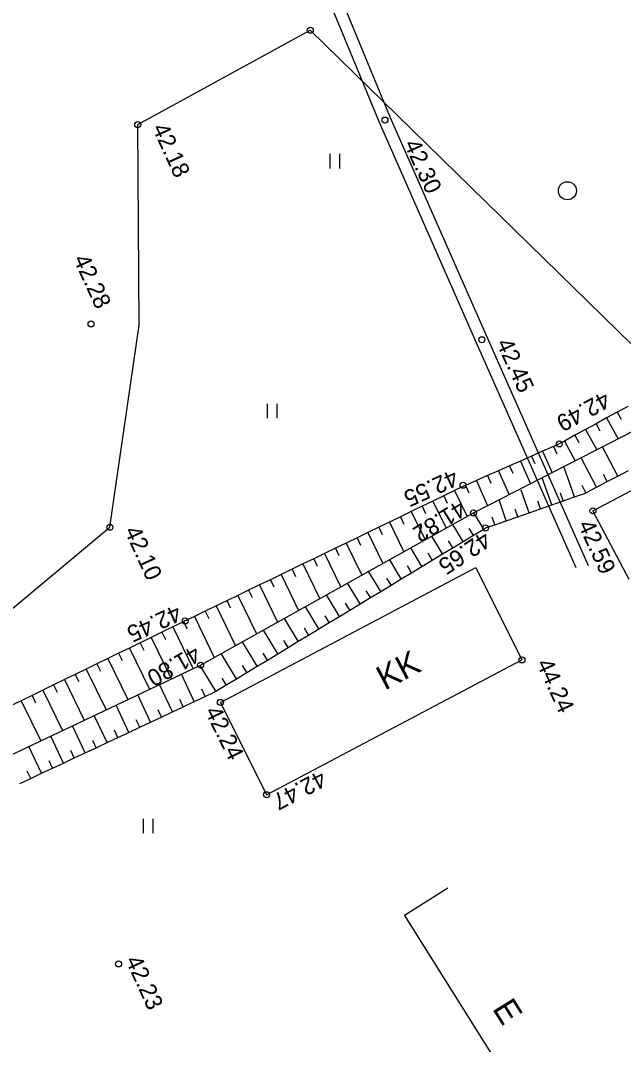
# Model space of a CAD drawing. Extents: x 639000 to 646000, y 6454000 to 6459000.
# Drawn here: x 643715.51 to 643740.54, y 6457847.06 to 6457889.6 of the extents above; entities that cross this region are included whole.
import ezdxf

# ---------------------------------------------------------------- set-up
doc = ezdxf.new("R2010")
doc.units = 0
for name, color, linetype in [('jarsak (42)', 7, 'Continuous'), ('kolvik -piir (41)', 7, 'Continuous'), ('maja hoone (1)', 7, 'Continuous'), ('muu ehitis (33)', 7, 'Continuous'), ('puu poosas (10)', 7, 'Continuous'), ('tee tanav (30)', 7, 'Continuous'), ('valitud korgus (59)', 7, 'Continuous')]:
    doc.layers.add(name, color=color, linetype=linetype)

# ---------------------------------------------------------------- blocks, each defined once
blk = doc.blocks.new('METSLE')
at = {"layer": 'puu poosas (10)'}
blk.add_circle((0, 0), 75, dxfattribs=at)
blk = doc.blocks.new('RING25')
at = {"layer": 'valitud korgus (59)'}
blk.add_circle((0, 0), 25, dxfattribs=at)
blk = doc.blocks.new('HEIN')
at = {"layer": 'kolvik -piir (41)'}
for points in [[(0, 0), (0, 120)], [(80, 0), (80, 120)]]:
    blk.add_lwpolyline(points, dxfattribs=at)

msp = doc.modelspace()

# ---------------------------------------------------------------- linework, layer by layer
at = {"layer": 'jarsak (42)'}
for p, q in [((643740.279, 6457873.327), (643739.84, 6457873.086)), ((643740.717, 6457873.567), (643740.279, 6457873.327)), ((643740.279, 6457873.327), (643740.44, 6457873.033)), ((643739.84, 6457873.086), (643739.402, 6457872.845)), ((643739.84, 6457873.086), (643740.317, 6457872.217)), ((643738.964, 6457872.605), (643738.526, 6457872.364)), ((643739.402, 6457872.845), (643738.964, 6457872.605)), ((643738.964, 6457872.605), (643739.427, 6457871.761)), ((643739.402, 6457872.845), (643739.563, 6457872.552)), ((643738.526, 6457872.364), (643738.087, 6457872.123)), ((643738.087, 6457872.123), (643738.537, 6457871.305)), ((643738.526, 6457872.364), (643738.687, 6457872.07)), ((643737.182, 6457871.7), (643736.725, 6457871.498)), ((643737.639, 6457871.902), (643737.182, 6457871.7)), ((643737.182, 6457871.7), (643737.575, 6457870.811)), ((643737.639, 6457871.902), (643737.775, 6457871.596)), ((643740.306, 6457870.672), (643739.672, 6457871.886)), ((643736.268, 6457871.296), (643735.81, 6457871.094)), ((643736.725, 6457871.498), (643736.268, 6457871.296)), ((643736.268, 6457871.296), (643736.684, 6457870.354)), ((643736.725, 6457871.498), (643736.86, 6457871.192)), ((643739.419, 6457870.209), (643738.782, 6457871.43)), ((643735.353, 6457870.891), (643734.896, 6457870.689)), ((643735.81, 6457871.094), (643735.353, 6457870.891)), ((643735.353, 6457870.891), (643735.792, 6457869.897)), ((643735.81, 6457871.094), (643735.946, 6457870.787)), ((643738.507, 6457869.805), (643738.069, 6457871.065)), ((643740.306, 6457870.672), (643740.749, 6457870.904)), ((643734.438, 6457870.487), (643733.981, 6457870.285)), ((643734.896, 6457870.689), (643734.438, 6457870.487)), ((643734.438, 6457870.487), (643734.901, 6457869.441)), ((643734.896, 6457870.689), (643735.031, 6457870.383)), ((643737.563, 6457869.476), (643737.17, 6457870.604)), ((643739.419, 6457870.209), (643739.863, 6457870.441)), ((643739.863, 6457870.441), (643739.708, 6457870.738)), ((643739.863, 6457870.441), (643740.306, 6457870.672)), ((643733.53, 6457870.07), (643733.08, 6457869.852)), ((643733.53, 6457870.07), (643734.051, 6457868.993)), ((643733.981, 6457870.285), (643734.116, 6457869.979)), ((643736.619, 6457869.147), (643736.29, 6457870.091)), ((643738.035, 6457869.641), (643737.925, 6457869.957)), ((643738.976, 6457869.978), (643738.821, 6457870.275)), ((643738.976, 6457869.978), (643739.419, 6457870.209)), ((643732.63, 6457869.634), (643732.179, 6457869.416)), ((643733.08, 6457869.852), (643732.63, 6457869.634)), ((643732.63, 6457869.634), (643733.176, 6457868.505)), ((643733.08, 6457869.852), (643733.226, 6457869.551)), ((643735.675, 6457868.818), (643735.373, 6457869.683)), ((643737.091, 6457869.312), (643736.981, 6457869.628)), ((643737.563, 6457869.476), (643738.035, 6457869.641)), ((643738.035, 6457869.641), (643738.507, 6457869.805)), ((643731.729, 6457869.199), (643731.279, 6457868.981)), ((643732.179, 6457869.416), (643731.729, 6457869.199)), ((643731.729, 6457869.199), (643732.302, 6457868.017)), ((643732.179, 6457869.416), (643732.325, 6457869.115)), ((643734.738, 6457868.473), (643734.328, 6457869.148)), ((643736.147, 6457868.983), (643736.037, 6457869.299)), ((643736.147, 6457868.983), (643736.619, 6457869.147)), ((643736.619, 6457869.147), (643737.091, 6457869.312)), ((643737.091, 6457869.312), (643737.563, 6457869.476)), ((643730.829, 6457868.763), (643730.379, 6457868.545)), ((643731.279, 6457868.981), (643730.829, 6457868.763)), ((643730.829, 6457868.763), (643731.427, 6457867.529)), ((643731.279, 6457868.981), (643731.425, 6457868.679)), ((643733.883, 6457867.954), (643733.455, 6457868.66)), ((643735.202, 6457868.653), (643735.092, 6457868.97)), ((643735.202, 6457868.653), (643735.675, 6457868.818)), ((643735.675, 6457868.818), (643736.147, 6457868.983)), ((643729.929, 6457868.327), (643729.479, 6457868.109)), ((643730.379, 6457868.545), (643729.929, 6457868.327)), ((643729.929, 6457868.327), (643730.552, 6457867.041)), ((643730.379, 6457868.545), (643730.525, 6457868.243)), ((643734.31, 6457868.213), (643734.137, 6457868.5)), ((643734.31, 6457868.213), (643734.738, 6457868.473)), ((643729.029, 6457867.891), (643728.579, 6457867.674)), ((643729.479, 6457868.109), (643729.029, 6457867.891)), ((643729.029, 6457867.891), (643729.677, 6457866.552)), ((643729.479, 6457868.109), (643729.625, 6457867.808)), ((643733.028, 6457867.436), (643732.581, 6457868.173)), ((643733.455, 6457867.695), (643733.282, 6457867.982)), ((643733.455, 6457867.695), (643733.883, 6457867.954)), ((643733.883, 6457867.954), (643734.31, 6457868.213)), ((643728.129, 6457867.456), (643727.679, 6457867.238)), ((643728.579, 6457867.674), (643728.129, 6457867.456)), ((643728.129, 6457867.456), (643728.803, 6457866.064)), ((643728.579, 6457867.674), (643728.725, 6457867.372)), ((643732.172, 6457866.918), (643731.707, 6457867.685)), ((643732.6, 6457867.177), (643732.426, 6457867.463)), ((643732.6, 6457867.177), (643733.028, 6457867.436)), ((643733.028, 6457867.436), (643733.455, 6457867.695)), ((643727.229, 6457867.02), (643726.779, 6457866.802)), ((643727.679, 6457867.238), (643727.229, 6457867.02)), ((643727.229, 6457867.02), (643727.928, 6457865.576)), ((643727.679, 6457867.238), (643727.825, 6457866.936)), ((643731.317, 6457866.4), (643730.833, 6457867.198)), ((643731.745, 6457866.659), (643731.571, 6457866.945)), ((643732.172, 6457866.918), (643732.6, 6457867.177)), ((643726.329, 6457866.584), (643725.879, 6457866.366)), ((643726.779, 6457866.802), (643726.329, 6457866.584)), ((643726.329, 6457866.584), (643727.053, 6457865.088)), ((643726.779, 6457866.802), (643726.925, 6457866.501)), ((643730.462, 6457865.881), (643729.944, 6457866.736)), ((643731.317, 6457866.4), (643731.745, 6457866.659)), ((643731.745, 6457866.659), (643732.172, 6457866.918)), ((643725.429, 6457866.148), (643724.979, 6457865.931)), ((643725.879, 6457866.366), (643725.429, 6457866.148)), ((643725.429, 6457866.148), (643726.178, 6457864.6)), ((643725.879, 6457866.366), (643726.025, 6457866.065)), ((643729.607, 6457865.363), (643729.086, 6457866.222)), ((643730.462, 6457865.881), (643730.89, 6457866.14)), ((643730.89, 6457866.14), (643730.716, 6457866.427)), ((643730.89, 6457866.14), (643731.317, 6457866.4)), ((643724.529, 6457865.713), (643724.079, 6457865.495)), ((643724.979, 6457865.931), (643724.529, 6457865.713)), ((643724.529, 6457865.713), (643725.304, 6457864.112)), ((643724.979, 6457865.931), (643725.125, 6457865.629)), ((643728.751, 6457864.845), (643728.212, 6457865.735)), ((643730.034, 6457865.622), (643729.861, 6457865.909)), ((643730.034, 6457865.622), (643730.462, 6457865.881)), ((643723.629, 6457865.277), (643723.179, 6457865.059)), ((643724.079, 6457865.495), (643723.629, 6457865.277)), ((643723.629, 6457865.277), (643724.429, 6457863.624)), ((643724.079, 6457865.495), (643724.225, 6457865.193)), ((643727.896, 6457864.326), (643727.338, 6457865.247)), ((643729.179, 6457865.104), (643729.005, 6457865.39)), ((643729.179, 6457865.104), (643729.607, 6457865.363)), ((643729.607, 6457865.363), (643730.034, 6457865.622)), ((643723.179, 6457865.059), (643722.729, 6457864.841)), ((643722.729, 6457864.841), (643723.554, 6457863.136)), ((643723.179, 6457865.059), (643723.325, 6457864.758)), ((643728.324, 6457864.586), (643728.15, 6457864.872)), ((643728.324, 6457864.586), (643728.751, 6457864.845)), ((643728.751, 6457864.845), (643729.179, 6457865.104)), ((643721.829, 6457864.404), (643721.38, 6457864.186)), ((643722.279, 6457864.623), (643721.829, 6457864.404)), ((643721.829, 6457864.404), (643722.673, 6457862.67)), ((643722.279, 6457864.623), (643722.425, 6457864.322)), ((643727.041, 6457863.808), (643726.464, 6457864.76)), ((643727.896, 6457864.326), (643728.324, 6457864.586)), ((643720.93, 6457863.967), (643720.48, 6457863.748)), ((643721.38, 6457864.186), (643720.93, 6457863.967)), ((643720.93, 6457863.967), (643721.77, 6457862.242)), ((643721.38, 6457864.186), (643721.526, 6457863.884)), ((643726.186, 6457863.29), (643725.591, 6457864.272)), ((643727.041, 6457863.808), (643727.469, 6457864.067)), ((643727.469, 6457864.067), (643727.295, 6457864.354)), ((643727.469, 6457864.067), (643727.896, 6457864.326)), ((643720.48, 6457863.748), (643720.031, 6457863.529)), ((643720.48, 6457863.748), (643720.627, 6457863.447)), ((643725.331, 6457862.772), (643724.717, 6457863.785)), ((643726.186, 6457863.29), (643726.613, 6457863.549)), ((643726.613, 6457863.549), (643726.44, 6457863.836)), ((643726.613, 6457863.549), (643727.041, 6457863.808)), ((643719.581, 6457863.31), (643719.132, 6457863.091)), ((643720.031, 6457863.529), (643719.581, 6457863.31)), ((643719.581, 6457863.31), (643719.728, 6457863.009)), ((643720.031, 6457863.529), (643720.866, 6457861.814)), ((643724.475, 6457862.253), (643723.843, 6457863.297)), ((643725.758, 6457863.031), (643725.585, 6457863.317)), ((643725.758, 6457863.031), (643726.186, 6457863.29)), ((643718.682, 6457862.872), (643718.233, 6457862.654)), ((643719.132, 6457863.091), (643718.682, 6457862.872)), ((643718.682, 6457862.872), (643718.829, 6457862.571)), ((643719.132, 6457863.091), (643719.962, 6457861.385)), ((643723.62, 6457861.735), (643722.969, 6457862.809)), ((643724.903, 6457862.512), (643724.729, 6457862.799)), ((643724.903, 6457862.512), (643725.331, 6457862.772)), ((643725.331, 6457862.772), (643725.758, 6457863.031)), ((643717.783, 6457862.435), (643717.334, 6457862.216)), ((643718.233, 6457862.654), (643717.783, 6457862.435)), ((643717.783, 6457862.435), (643717.93, 6457862.133)), ((643718.233, 6457862.654), (643719.059, 6457860.957)), ((643722.719, 6457861.302), (643722.185, 6457862.439)), ((643724.048, 6457861.994), (643723.874, 6457862.281)), ((643724.475, 6457862.253), (643724.903, 6457862.512)), ((643716.884, 6457861.997), (643716.434, 6457861.778)), ((643717.334, 6457862.216), (643716.884, 6457861.997)), ((643716.884, 6457861.997), (643717.031, 6457861.696)), ((643717.334, 6457862.216), (643718.155, 6457860.528)), ((643721.814, 6457860.877), (643721.282, 6457862.01)), ((643723.62, 6457861.735), (643724.048, 6457861.994)), ((643724.048, 6457861.994), (643724.475, 6457862.253)), ((643715.985, 6457861.559), (643715.535, 6457861.34)), ((643716.434, 6457861.778), (643715.985, 6457861.559)), ((643715.985, 6457861.559), (643716.132, 6457861.258)), ((643716.434, 6457861.778), (643717.252, 6457860.1)), ((643720.909, 6457860.451), (643720.378, 6457861.582)), ((643722.719, 6457861.302), (643723.172, 6457861.515)), ((643723.172, 6457861.515), (643723.029, 6457861.818)), ((643715.535, 6457861.34), (643715.086, 6457861.122)), ((643715.535, 6457861.34), (643716.348, 6457859.671)), ((643720.004, 6457860.026), (643719.474, 6457861.154)), ((643721.814, 6457860.877), (643722.267, 6457861.089)), ((643722.267, 6457861.089), (643722.124, 6457861.392)), ((643722.267, 6457861.089), (643722.719, 6457861.302)), ((643719.099, 6457859.601), (643718.571, 6457860.725)), ((643720.909, 6457860.451), (643721.362, 6457860.664)), ((643721.362, 6457860.664), (643721.219, 6457860.967)), ((643721.362, 6457860.664), (643721.814, 6457860.877)), ((643718.194, 6457859.176), (643717.667, 6457860.297)), ((643720.004, 6457860.026), (643720.457, 6457860.239)), ((643720.457, 6457860.239), (643720.314, 6457860.542)), ((643720.457, 6457860.239), (643720.909, 6457860.451)), ((643717.289, 6457858.75), (643716.764, 6457859.868)), ((643719.099, 6457859.601), (643719.552, 6457859.813)), ((643719.552, 6457859.813), (643719.409, 6457860.117)), ((643719.552, 6457859.813), (643720.004, 6457860.026)), ((643716.384, 6457858.325), (643715.86, 6457859.44)), ((643718.194, 6457859.176), (643718.647, 6457859.388)), ((643718.647, 6457859.388), (643718.504, 6457859.691)), ((643718.647, 6457859.388), (643719.099, 6457859.601)), ((643717.289, 6457858.75), (643717.741, 6457858.963)), ((643717.741, 6457858.963), (643717.599, 6457859.266)), ((643717.741, 6457858.963), (643718.194, 6457859.176)), ((643716.384, 6457858.325), (643716.836, 6457858.538)), ((643716.836, 6457858.538), (643716.694, 6457858.841)), ((643716.836, 6457858.538), (643717.289, 6457858.75)), ((643715.479, 6457857.9), (643715.931, 6457858.112)), ((643715.931, 6457858.112), (643715.789, 6457858.416)), ((643715.931, 6457858.112), (643716.384, 6457858.325))]:
    msp.add_line(p, q, dxfattribs=at)
for points in [[(643687.499, 6457845.993), (643722.984, 6457862.818), (643734.312, 6457869.139), (643751.137, 6457877.764)], [(643738.087, 6457872.123), (643737.871, 6457872.005), (643737.639, 6457871.902)], [(643733.981, 6457870.285), (643733.898, 6457870.248), (643733.53, 6457870.07)], [(643738.507, 6457869.805), (643738.924, 6457869.95), (643738.976, 6457869.978)], [(643734.738, 6457868.473), (643734.811, 6457868.517), (643735.202, 6457868.653)], [(643722.729, 6457864.841), (643722.343, 6457864.654), (643722.279, 6457864.623)], [(643723.172, 6457861.515), (643723.548, 6457861.691), (643723.62, 6457861.735)]]:
    msp.add_lwpolyline(points, dxfattribs=at)
at = {"layer": 'kolvik -piir (41)'}
msp.add_lwpolyline([(643751.313, 6457808.593), (643750.834, 6457810.919), (643740.351, 6457816.959), (643730.564, 6457824.632), (643724.259, 6457826.722), (643711.648, 6457833.224), (643709.448, 6457841.494), (643708.17, 6457846.308), (643703.347, 6457855.299), (643719.218, 6457868.543), (643720.436, 6457876.942), (643720.375, 6457885.272), (643727.536, 6457889.187), (643743.318, 6457873.756)], dxfattribs=at)
at = {"layer": 'maja hoone (1)'}
msp.add_lwpolyline([(643733.252, 6457853.55), (643731.452, 6457852.414), (643737.974, 6457842.008)], dxfattribs=at)
at = {"layer": 'muu ehitis (33)'}
for p, q in [((643723.804, 6457861.272), (643734.407, 6457866.871)), ((643734.407, 6457866.871), (643736.324, 6457863.033)), ((643725.72, 6457857.434), (643736.324, 6457863.033)), ((643723.804, 6457861.272), (643725.72, 6457857.434))]:
    msp.add_line(p, q, dxfattribs=at)
msp.add_lwpolyline([(643740.776, 6457866.381), (643739.273, 6457869.228), (643744.574, 6457872.027)], dxfattribs=at)
at = {"layer": 'tee tanav (30)'}
for points in [[(643739.082, 6457866.945), (643734.887, 6457876.438), (643730.865, 6457885.558), (643725.66, 6457898.162), (643720.618, 6457909.137), (643716.396, 6457922.853), (643708.588, 6457939.64), (643707.492, 6457942.569), (643707.427, 6457946.18), (643708.481, 6457952.534)], [(643738.575, 6457866.854), (643734.43, 6457876.236), (643730.405, 6457885.362), (643725.202, 6457897.962), (643720.15, 6457908.958), (643715.928, 6457922.673), (643708.126, 6457939.447), (643706.994, 6457942.474), (643706.927, 6457946.217), (643707.929, 6457952.257)]]:
    msp.add_lwpolyline(points, dxfattribs=at)

# ---------------------------------------------------------------- block references
at = {"layer": 'kolvik -piir (41)', "xscale": 0.005, "yscale": 0.005}
for p in [(643728.359, 6457883.45), (643725.766, 6457873.077), (643720.618, 6457855.839)]:
    msp.add_blockref('HEIN', p, dxfattribs=at)
at = {"layer": 'puu poosas (10)', "xscale": 0.005, "yscale": 0.005}
msp.add_blockref('METSLE', (643738.21, 6457882.521), dxfattribs=at)
at = {"layer": 'valitud korgus (59)', "xscale": 0.005000000000000001, "yscale": 0.005000000000000001}
for p in [(643727.536, 6457889.187), (643720.375, 6457885.272), (643730.635, 6457885.46), (643718.436, 6457876.991), (643734.659, 6457876.337), (643737.871, 6457872.005), (643733.878, 6457870.288), (643734.312, 6457869.139), (643739.273, 6457869.228), (643719.218, 6457868.543), (643734.811, 6457868.517), (643722.343, 6457864.654), (643736.324, 6457863.033), (643722.984, 6457862.818), (643723.804, 6457861.272), (643725.72, 6457857.434), (643719.579, 6457850.405)]:
    msp.add_blockref('RING25', p, dxfattribs=at)

# ---------------------------------------------------------------- texts
at = {"layer": 'maja hoone (1)'}
for s, rotation, p in [('KK', 27.836, (643730.63, 6457861.759)), ('E', 302.0776, (643735.076, 6457848.552))]:
    msp.add_text(s, height=1, rotation=rotation, dxfattribs=at).set_placement(p)
at = {"layer": 'valitud korgus (59)'}
for s, rotation, p in [('42.18', 294.5922, (643720.962, 6457885.131)), ('42.30', 294.5922, (643731.414, 6457884.464)), ('42.28', 294.5922, (643717.685, 6457879.686)), ('42.45', 294.5922, (643735.246, 6457876.196)), ('42.49', 208.3834, (643739.747, 6457874.213)), ('42.55', 204.5922, (643733.479, 6457870.97)), ('41.82', 211.6548, (643733.724, 6457869.702)), ('42.59', 294.5922, (643738.634, 6457868.656)), ('42.10', 294.5922, (643719.805, 6457868.402)), ('42.65', 213.6996, (643734.736, 6457868.414)), ('42.45', 204.5922, (643721.985, 6457865.347)), ('41.80', 209.6261, (643722.725, 6457863.659)), ('44.24', 294.5922, (643736.912, 6457862.892)), ('42.24', 296.2173, (643723.144, 6457860.902)), ('42.47', 207.5865, (643727.972, 6457858.473)), ('42.23', 294.5922, (643719.851, 6457850.56))]:
    msp.add_text(s, height=0.7, rotation=rotation, dxfattribs=at).set_placement(p)

doc.saveas('drawing.dxf')
